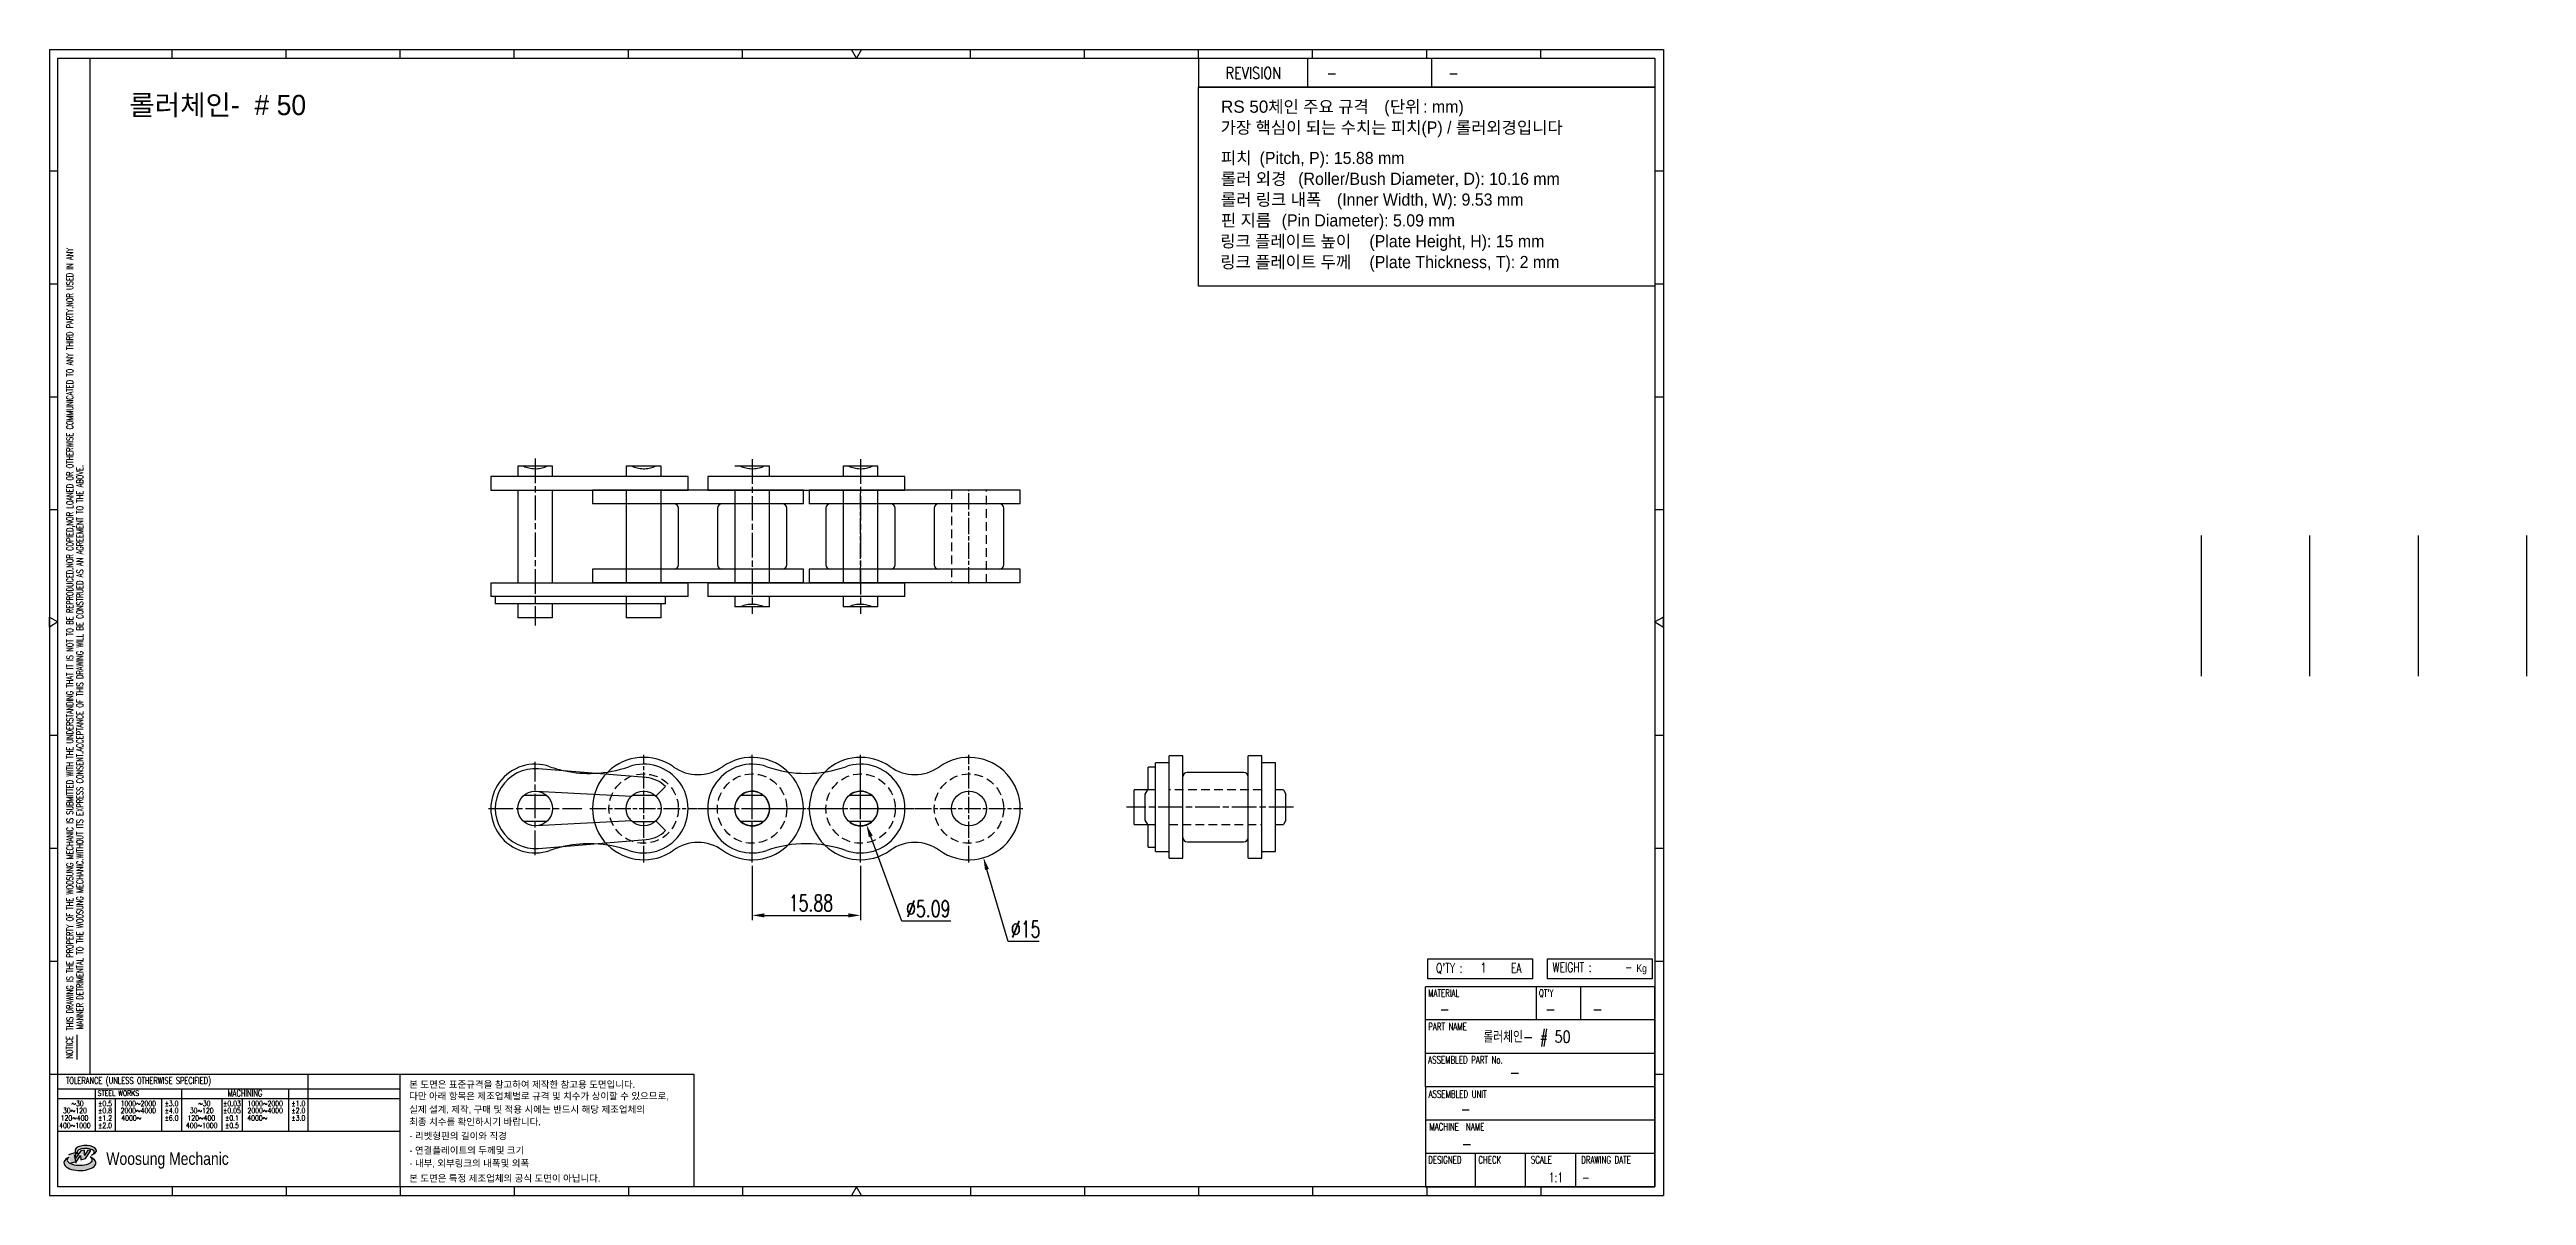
# Model space of a CAD drawing. Header units: millimetres. Extents: x 24612 to 24975, y 34 to 201.
import ezdxf
from ezdxf.enums import TextEntityAlignment as Align

# ---------------------------------------------------------------- set-up
doc = ezdxf.new("R2010")
doc.units = ezdxf.units.MM
doc.linetypes.add('AM_ISO08W050', pattern=[18, 12, -1.5, 3, -1.5])
doc.linetypes.add('HIDDEN', pattern=[9.525, 6.35, -3.175])
doc.layers.get('Defpoints').update_dxf_attribs({"color": 80})
doc.layers.add('CL1', color=140, linetype='AM_ISO08W050', lineweight=25)
for name, color, linetype in [('HID-01', 2, 'HIDDEN'), ('S-DIM', 7, 'Continuous'), ('TITLE', 7, 'Continuous'), ('도면레이아웃', 7, 'Continuous')]:
    doc.layers.add(name, color=color, linetype=linetype)
doc.styles.add('HAN', font='ROMANS.shx', dxfattribs={"width": 0.7, "bigfont": 'whgtxt.shx'})
doc.styles.add('HKD_ST2', font='romans.shx', dxfattribs={"width": 0.7, "height": 4, "bigfont": '@extfont2.shx'})
doc.styles.add('HSG', font='SIMPLEX.shx', dxfattribs={"width": 0.7, "bigfont": 'HSG.shx'})
doc.styles.add('MtXpl_', font='Gulim.ttf')
doc.styles.add('SLDTEXTSTYLE4', font='arial.ttf', dxfattribs={"width": 0.8})
doc.styles.get("Standard").update_dxf_attribs({"font": 'arial.ttf'})
doc.dimstyles.new('APP1', dxfattribs={"dimtxt": 2.4, "dimasz": 1.8, "dimexe": 0.7, "dimexo": 0.5, "dimgap": 0.6, "dimtad": 1, "dimtoh": 1, "dimrnd": 0.01, "dimzin": 9, "dimdsep": 46, "dimtxsty": 'HSG', "dimcen": 0, "dimclrd": 1, "dimclre": 1, "dimclrt": 256, "dimazin": 2, "dimtp": 1, "dimtm": 1, "dimtfac": 0.5, "dimtofl": 0, "dimtmove": 0, "dimatfit": 3, "dimfxl": 0, "dimtvp": 1, "dimtolj": 2, "dimlwd": -1, "dimlwe": -1, "dimarcsym": 0})

# ---------------------------------------------------------------- blocks, each defined once
blk = doc.blocks.new('MAST')
at = {"layer": '도면레이아웃'}
h = blk.add_hatch(color=10, dxfattribs=at)
h.paths.add_polyline_path([(1.54, 35.18), (1.55, 34.97), (1.78, 35.03), (2.05, 35.42), (1.91, 35.45), (1.73, 35.17), (1.74, 35.44), (1.55, 35.41), (1.29, 35.04), (1.3, 35.33), (0.94, 35.21), (1.03, 34.8), (1.34, 34.88)])
edge = h.paths.add_edge_path()
edge.add_ellipse((1.8, 35.42), major_axis=(-0.53, 0), ratio=0.487785, start_angle=122.3607, end_angle=403.3957)
edge.add_line((1.41, 35.24), (1.42, 35.26))
edge.add_ellipse((1.8, 35.34), major_axis=(-0.423, 0), ratio=0.444396, start_angle=131.5898, end_angle=386.1941, ccw=False)
edge = h.paths.add_edge_path()
edge.add_ellipse((1.51, 34.81), major_axis=(-0.793, 0), ratio=0.480113, start_angle=314.6763, end_angle=590.8521)
edge.add_ellipse((1.5, 34.96), major_axis=(-0.62, 0), ratio=0.43311, start_angle=331.7024, end_angle=574.4249, ccw=False)
at = {"color": 140}
for p, q in [((0, 90.12), (80.15, 90.12)), ((0, 90.12), (0, 33.19)), ((80.15, 90.12), (80.15, 33.19)), ((57.07, 89.69), (57.07, 88.25)), ((62.47, 89.69), (62.47, 88.25)), ((68.64, 89.69), (68.64, 88.25)), ((79.73, 88.25), (57.07, 88.25)), ((68.45, 43.96), (68.45, 44.94)), ((68.45, 44.94), (73.65, 44.94)), ((73.65, 44.94), (73.65, 43.96)), ((74.39, 43.96), (74.39, 44.94)), ((74.39, 44.94), (79.6, 44.94)), ((79.6, 44.94), (79.6, 43.96)), ((68.34, 38.59), (68.34, 43.56)), ((79.73, 43.56), (68.34, 43.56)), ((73.65, 43.96), (68.45, 43.96)), ((73.83, 43.56), (73.83, 41.91)), ((79.6, 43.96), (74.39, 43.96)), ((76.04, 43.56), (76.04, 41.91)), ((79.73, 38.59), (79.73, 43.56)), ((79.73, 41.91), (68.34, 41.91)), ((79.73, 40.25), (68.34, 40.25)), ((68.34, 38.59), (68.34, 33.62)), ((79.73, 38.59), (68.34, 38.59)), ((79.73, 33.62), (79.73, 38.59)), ((79.73, 36.93), (68.34, 36.93)), ((79.73, 35.27), (68.34, 35.27)), ((70.82, 33.62), (70.82, 35.27)), ((73.31, 33.62), (73.31, 35.27)), ((75.8, 33.62), (75.8, 35.27)), ((68.34, 33.62), (79.73, 33.62)), ((0, 33.19), (80.15, 33.19))]:
    blk.add_line(p, q, dxfattribs=at)
for p, q in [((6.09, 89.69), (6.09, 90.12)), ((11.75, 89.69), (11.75, 90.12)), ((17.42, 89.69), (17.42, 90.12)), ((23.08, 89.69), (23.08, 90.12)), ((28.75, 89.69), (28.75, 90.12)), ((34.41, 89.69), (34.41, 90.12)), ((45.74, 89.69), (45.74, 90.12)), ((51.4, 89.69), (51.4, 90.12)), ((57.07, 89.69), (57.07, 90.12)), ((62.73, 89.69), (62.73, 90.12)), ((68.4, 89.69), (68.4, 90.12)), ((74.06, 89.69), (74.06, 90.12)), ((0, 84.09), (0.42, 84.09)), ((79.73, 84.09), (80.15, 84.09)), ((0, 78.48), (0.42, 78.48)), ((79.73, 78.48), (80.15, 78.48)), ((0, 72.87), (0.42, 72.87)), ((79.73, 72.87), (80.15, 72.87)), ((0, 67.26), (0.42, 67.26)), ((79.73, 67.26), (80.15, 67.26)), ((0, 56.05), (0.42, 56.05)), ((79.73, 56.05), (80.15, 56.05)), ((0, 50.44), (0.42, 50.44)), ((79.73, 50.44), (80.15, 50.44)), ((0, 44.83), (0.42, 44.83)), ((79.73, 44.83), (80.15, 44.83)), ((1.38, 39.95), (1.38, 41.17)), ((0, 39.22), (0.42, 39.22)), ((79.73, 39.22), (80.15, 39.22)), ((6.09, 33.62), (6.09, 33.19)), ((11.75, 33.62), (11.75, 33.19)), ((17.42, 33.62), (17.42, 33.19)), ((23.08, 33.62), (23.08, 33.19)), ((28.75, 33.62), (28.75, 33.19)), ((34.41, 33.62), (34.41, 33.19)), ((45.74, 33.62), (45.74, 33.19)), ((51.4, 33.62), (51.4, 33.19)), ((57.07, 33.62), (57.07, 33.19)), ((62.73, 33.62), (62.73, 33.19)), ((68.4, 33.62), (68.4, 33.19)), ((74.06, 33.62), (74.06, 33.19))]:
    blk.add_line(p, q)
at = {"color": 2}
for p, q in [((2.02, 39.22), (2.02, 89.69)), ((0.42, 39.22), (17.42, 39.22)), ((0.42, 38.49), (17.42, 38.49)), ((2.26, 38.49), (2.26, 36.38)), ((6.56, 38.5), (6.56, 36.38)), ((11.86, 38.49), (11.86, 36.38)), ((12.82, 39.22), (12.82, 36.38)), ((17.42, 33.62), (17.42, 39.22)), ((0.42, 38.01), (17.42, 38.01)), ((3.26, 38.01), (3.26, 36.38)), ((5.56, 38.01), (5.56, 36.38)), ((8.56, 38.01), (8.56, 36.38)), ((9.56, 38.03), (9.56, 36.38)), ((0.42, 36.38), (17.42, 36.38))]:
    blk.add_line(p, q, dxfattribs=at)
for points in [[(40.08, 89.69), (39.83, 90.12), (40.32, 90.12)], [(0.42, 61.68), (0, 61.43), (0, 61.92)], [(79.73, 61.68), (80.15, 61.43), (80.15, 61.92)], [(40.08, 33.62), (39.83, 33.19), (40.32, 33.19)]]:
    blk.add_lwpolyline(points, close=True)
at = {"color": 140}
blk.add_lwpolyline([(0.42, 89.69), (79.73, 89.69), (79.73, 33.62), (0.42, 33.62)], close=True, dxfattribs=at)
at = {"layer": '도면레이아웃'}
for p, q in [((1.3, 35.33), (0.94, 35.21)), ((1.03, 34.8), (1.34, 34.88)), ((1.22, 35.21), (1.31, 34.8)), ((1.22, 35.21), (1.22, 35.21)), ((1.55, 35.41), (1.29, 35.04)), ((1.29, 35.04), (1.3, 35.33)), ((1.34, 34.88), (1.54, 35.18)), ((1.42, 35.26), (1.41, 35.24)), ((1.54, 35.18), (1.55, 34.97)), ((1.74, 35.44), (1.55, 35.41)), ((1.55, 34.97), (1.78, 35.03)), ((1.91, 35.45), (1.73, 35.17)), ((1.73, 35.17), (1.74, 35.44)), ((1.78, 35.03), (2.05, 35.42)), ((2.05, 35.42), (1.91, 35.45))]:
    blk.add_line(p, q, dxfattribs=at)
for centre, major_axis, ratio, start_param, end_param in [((1.8, 35.42), (-0.53, 0), 0.487785, 2.135596, 7.040584), ((1.51, 34.81), (-0.793, 0), 0.480113, 5.492138, 10.312315), ((1.5, 34.96), (-0.62, 0), 0.43311, 5.789299, 10.025607), ((1.8, 35.34), (-0.423, 0), 0.444396, 2.296675, 6.740358)]:
    blk.add_ellipse(centre, major_axis=major_axis, ratio=ratio, start_param=start_param, end_param=end_param, dxfattribs=at)
for s, height, style, width, p in [('REVISION', 0.581, 'HAN', 0.8, (58.41, 88.66)), ('-', 0.581, 'HAN', 0.8, (63.43, 88.66)), ('-', 0.581, 'HAN', 0.8, (69.47, 88.66)), ("Q'TY : ", 0.475, 'HKD_ST2', 0.7, (68.86, 44.25)), ('1', 0.475, 'HKD_ST2', 0.7, (71.07, 44.27)), ('EA', 0.475, 'HKD_ST2', 0.7, (72.58, 44.25)), ('WEIGHT : ', 0.475, 'HKD_ST2', 0.7, (74.65, 44.29)), ('-', 0.581, 'HAN', 0.8, (69.03, 42.16)), ('-', 0.581, 'HAN', 0.8, (74.29, 42.16)), ('-', 0.581, 'HAN', 0.8, (76.62, 42.16)), ('-', 0.581, 'HAN', 0.8, (72.51, 39.01)), ('-', 0.581, 'HAN', 0.8, (70.07, 37.19)), ('-', 0.581, 'HAN', 0.8, (70.13, 35.48)), ('1:1', 0.475, 'HKD_ST2', 0.7, (74.46, 33.85)), ('-', 0.475, 'HKD_ST2', 0.7, (76.11, 33.84))]:
    blk.add_text(s, height=height, dxfattribs=dict(style=style, width=width)).set_placement(p)
at = {"color": 6, "style": 'HKD_ST2', "width": 0.7}
for s, p in [(' THIS DRAWING IS THE PROPERTY OF THE WOOSUNG MECHANIC IS SUBMITTED WITH THE UNDERSTANDING THAT IT IS NOT TO BE REPRODUCED.NOR COPIED,NOR LOANED OR OTHERWISE COMMUNICATED TO ANY THIRD PARTY.NOR USED IN ANY', (1.17, 41.22)), ('MANNER DETRIMENTAL TO THE WOOSUNG MECHANIC.WITHOUT ITS EXPRESS CONSENT.ACCEPTANCE OF THIS DRAWING WILL BE CONSTRUED AS AN AGREEMENT TO THE ABOVE.', (1.67, 41.45))]:
    blk.add_text(s, height=0.32627, rotation=90, dxfattribs=at).set_placement(p)
at = {"style": 'HKD_ST2', "width": 0.7}
blk.add_text('-', height=0.475, dxfattribs=at).set_placement((78.61, 44.29), align=Align.RIGHT)
at = {"color": 254, "style": 'HKD_ST2', "width": 0.7}
for s, height, p in [('MATERIAL', 0.365, (68.47, 43.43)), ("QT'Y", 0.365, (73.97, 43.43)), ('PART NAME', 0.365, (68.47, 41.76)), ('ASSEMBLED PART No.', 0.3651, (68.47, 40.11)), ('ASSEMBLED UNIT', 0.3651, (68.49, 38.41)), ('MACHINE  NAME', 0.3651, (68.53, 36.79)), ('DESIGNED', 0.365, (68.47, 35.14)), ('CHECK', 0.365, (70.96, 35.14)), ('SCALE', 0.365, (73.57, 35.15)), ('DRAWING DATE', 0.3651, (76.07, 35.14))]:
    blk.add_text(s, height=height, dxfattribs=at).set_placement(p, align=Align.TOP_LEFT)
at = {"style": 'HKD_ST2', "width": 0.7}
blk.add_text('NOTICE', height=0.326, rotation=90, dxfattribs=at).set_placement((1.16, 39.99))
blk.add_text('TOLERANCE (UNLESS OTHERWISE SPECIFIED)', height=0.3263, dxfattribs=at).set_placement((4.42, 38.9), align=Align.MIDDLE_CENTER)
at = {"color": 4, "style": 'HKD_ST2', "width": 0.7}
for s, height, p in [('STEEL WORKS', 0.261, (3.42, 38.27)), ('MACHINING', 0.326, (9.71, 38.27)), ('%%P0.5', 0.261, (2.76, 37.76)), ('%%P0.8', 0.261, (2.76, 37.41)), ('%%P1.2', 0.261, (2.76, 37.04)), ('%%P3.0', 0.261, (6.06, 37.76)), ('%%P4.0', 0.261, (6.06, 37.41)), ('%%P6.0', 0.261, (6.06, 37.04)), ('%%P0.03', 0.261, (9.06, 37.76)), ('%%P0.05', 0.261, (9.06, 37.41)), ('%%P0.1', 0.261, (9.06, 37.04)), ('%%P1.0', 0.261, (12.36, 37.76)), ('%%P2.0', 0.261, (12.36, 37.41)), ('%%P3.0', 0.261, (12.36, 37.04)), ('%%P2.0', 0.261, (2.76, 36.67)), ('%%P0.5', 0.261, (9.06, 36.67))]:
    blk.add_text(s, height=height, dxfattribs=at).set_placement(p, align=Align.MIDDLE)
for s, p in [('120%%126400', (1.24, 37.04)), ('30%%126120', (1.26, 37.41)), ('%%12630', (1.39, 37.76)), ('4000%%126', (4.06, 37.04)), ('2000%%1264000', (4.41, 37.41)), ('1000%%1262000', (4.41, 37.76)), ('120%%126400', (7.54, 37.04)), ('30%%126120', (7.56, 37.41)), ('%%12630', (7.69, 37.76)), ('4000%%126', (10.32, 37.04)), ('2000%%1264000', (10.71, 37.41)), ('1000%%1262000', (10.71, 37.76)), ('400%%1261000', (1.26, 36.67)), ('400%%1261000', (7.56, 36.67))]:
    blk.add_text(s, height=0.261, dxfattribs=at).set_placement(p, align=Align.MIDDLE_CENTER)
at = {"color": 1, "style": 'SLDTEXTSTYLE4', "width": 0.8}
blk.add_text('Woosung Mechanic', height=0.6196, dxfattribs=at).set_placement((2.82, 34.71))
at = {"layer": 'TITLE', "width": 0.8}
blk.add_text('Kg', height=0.379, dxfattribs=at).set_placement((78.81, 44.29))
blk = doc.blocks.new('*D26')
at = {"layer": 'Defpoints', "color": 0, "transparency": 16777216}
for p in [(24715.02, 82.35), (24730.9, 82.35), (24730.9, 74.59)]:
    blk.add_point(p, dxfattribs=at)
at = {"layer": 'S-DIM', "color": 1, "linetype": 'ByBlock', "transparency": 16777216}
for p, q in [((24715.02, 81.85), (24715.02, 73.89)), ((24730.9, 81.85), (24730.9, 73.89)), ((24716.82, 74.59), (24729.1, 74.59))]:
    blk.add_line(p, q, dxfattribs=at)
at = {"layer": 'S-DIM', "color": 1, "transparency": 16777216}
for points in [[(24716.82, 74.89), (24716.82, 74.29), (24715.02, 74.59)], [(24729.1, 74.89), (24729.1, 74.29), (24730.9, 74.59)]]:
    blk.add_solid(points, dxfattribs=at)
at = {"layer": 'S-DIM', "transparency": 16777216, "insert": (24723.64, 76.39), "char_height": 2.4, "attachment_point": 5, "style": 'HSG'}
blk.add_mtext('\\A2;15.88', dxfattribs=at)
blk = doc.blocks.new('tasdfg')
at = {"color": 254}
blk.add_line((25103.85, 100.82, 8.5), (25103.85, 80.22, 8.5), dxfattribs=at)

msp = doc.modelspace()

# ---------------------------------------------------------------- linework, layer by layer
for p, q in [((24676.771, 138.828), (24676.771, 136.828)), ((24705.646, 138.828), (24676.771, 138.828)), ((24680.726, 140.363), (24680.726, 138.828)), ((24685.816, 140.363), (24680.726, 140.363)), ((24681.587, 140.363), (24681.76, 140.282)), ((24681.76, 140.282), (24681.944, 140.211)), ((24681.944, 140.211), (24682.139, 140.149)), ((24682.139, 140.149), (24682.342, 140.097)), ((24682.342, 140.097), (24682.552, 140.055)), ((24682.552, 140.055), (24682.767, 140.025)), ((24682.767, 140.025), (24682.987, 140.005)), ((24682.987, 140.005), (24683.208, 139.996)), ((24683.208, 139.996), (24683.43, 139.998)), ((24683.43, 139.998), (24683.651, 140.012)), ((24683.651, 140.012), (24683.869, 140.037)), ((24683.869, 140.037), (24684.082, 140.072)), ((24684.082, 140.072), (24684.289, 140.118)), ((24684.289, 140.118), (24684.489, 140.175)), ((24684.489, 140.175), (24684.679, 140.241)), ((24684.679, 140.241), (24684.858, 140.316)), ((24684.858, 140.316), (24684.954, 140.363)), ((24685.816, 138.828), (24685.816, 140.363)), ((24701.691, 140.363), (24696.601, 140.363)), ((24696.601, 140.363), (24696.601, 138.828)), ((24697.462, 140.363), (24697.635, 140.282)), ((24697.635, 140.282), (24697.819, 140.211)), ((24697.819, 140.211), (24698.014, 140.149)), ((24698.014, 140.149), (24698.217, 140.097)), ((24698.217, 140.097), (24698.427, 140.055)), ((24698.427, 140.055), (24698.642, 140.025)), ((24698.642, 140.025), (24698.862, 140.005)), ((24698.862, 140.005), (24699.083, 139.996)), ((24699.083, 139.996), (24699.305, 139.998)), ((24699.305, 139.998), (24699.526, 140.012)), ((24699.526, 140.012), (24699.744, 140.037)), ((24699.744, 140.037), (24699.957, 140.072)), ((24699.957, 140.072), (24700.164, 140.118)), ((24700.164, 140.118), (24700.364, 140.175)), ((24700.364, 140.175), (24700.554, 140.241)), ((24700.554, 140.241), (24700.733, 140.316)), ((24700.733, 140.316), (24700.829, 140.363)), ((24701.691, 138.828), (24701.691, 140.363)), ((24705.646, 136.828), (24705.646, 138.828)), ((24708.521, 138.828), (24708.521, 136.828)), ((24737.396, 138.828), (24708.521, 138.828)), ((24717.566, 140.363), (24712.476, 140.363)), ((24713.337, 140.363), (24713.51, 140.282)), ((24713.51, 140.282), (24713.694, 140.211)), ((24713.694, 140.211), (24713.889, 140.149)), ((24713.889, 140.149), (24714.092, 140.097)), ((24714.092, 140.097), (24714.302, 140.055)), ((24714.302, 140.055), (24714.517, 140.025)), ((24714.517, 140.025), (24714.737, 140.005)), ((24714.737, 140.005), (24714.958, 139.996)), ((24714.958, 139.996), (24715.18, 139.998)), ((24715.18, 139.998), (24715.401, 140.012)), ((24715.401, 140.012), (24715.619, 140.037)), ((24715.619, 140.037), (24715.832, 140.072)), ((24715.832, 140.072), (24716.039, 140.118)), ((24716.039, 140.118), (24716.239, 140.175)), ((24716.239, 140.175), (24716.429, 140.241)), ((24716.429, 140.241), (24716.608, 140.316)), ((24716.608, 140.316), (24716.704, 140.363)), ((24717.566, 138.828), (24717.566, 140.363)), ((24728.351, 140.363), (24728.351, 138.828)), ((24733.441, 140.363), (24728.351, 140.363)), ((24729.212, 140.363), (24729.385, 140.282)), ((24729.385, 140.282), (24729.569, 140.211)), ((24729.569, 140.211), (24729.764, 140.149)), ((24729.764, 140.149), (24729.967, 140.097)), ((24729.967, 140.097), (24730.177, 140.055)), ((24730.177, 140.055), (24730.392, 140.025)), ((24730.392, 140.025), (24730.612, 140.005)), ((24730.612, 140.005), (24730.833, 139.996)), ((24730.833, 139.996), (24731.055, 139.998)), ((24731.055, 139.998), (24731.276, 140.012)), ((24731.276, 140.012), (24731.494, 140.037)), ((24731.494, 140.037), (24731.707, 140.072)), ((24731.707, 140.072), (24731.914, 140.118)), ((24731.914, 140.118), (24732.114, 140.175)), ((24732.114, 140.175), (24732.304, 140.241)), ((24732.304, 140.241), (24732.483, 140.316)), ((24732.483, 140.316), (24732.579, 140.363)), ((24733.441, 138.828), (24733.441, 140.363)), ((24737.396, 136.828), (24737.396, 138.828)), ((24676.771, 136.828), (24705.646, 136.828)), ((24680.726, 136.828), (24680.726, 123.298)), ((24685.816, 123.298), (24685.816, 136.828)), ((24691.646, 136.828), (24691.646, 134.828)), ((24722.521, 136.828), (24691.646, 136.828)), ((24722.521, 134.828), (24691.646, 134.828)), ((24696.601, 136.828), (24696.601, 123.298)), ((24701.691, 123.298), (24701.691, 136.828)), ((24704.226, 125.928), (24704.226, 134.198)), ((24708.521, 136.828), (24737.396, 136.828)), ((24709.941, 134.198), (24709.941, 125.928)), ((24712.476, 136.828), (24712.476, 123.298)), ((24717.566, 123.298), (24717.566, 136.828)), ((24720.101, 125.928), (24720.101, 134.198)), ((24722.521, 134.828), (24722.521, 136.828)), ((24754.271, 136.828), (24723.396, 136.828)), ((24723.396, 136.828), (24723.396, 134.828)), ((24754.271, 134.828), (24723.396, 134.828)), ((24725.816, 134.198), (24725.816, 125.928)), ((24728.351, 136.828), (24728.351, 123.298)), ((24733.441, 123.298), (24733.441, 136.828)), ((24735.976, 125.928), (24735.976, 134.198)), ((24741.691, 134.198), (24741.691, 125.928)), ((24751.851, 125.928), (24751.851, 134.198)), ((24754.271, 134.828), (24754.271, 136.828)), ((24676.771, 123.298), (24705.646, 123.298)), ((24676.771, 123.298), (24676.771, 121.298)), ((24722.521, 125.298), (24691.646, 125.298)), ((24691.646, 125.298), (24691.646, 123.298)), ((24722.521, 123.298), (24691.646, 123.298)), ((24705.646, 121.298), (24705.646, 123.298)), ((24708.521, 123.298), (24737.396, 123.298)), ((24708.521, 123.298), (24708.521, 121.298)), ((24722.521, 123.298), (24722.521, 125.298)), ((24723.396, 125.298), (24723.396, 123.298)), ((24754.271, 125.298), (24723.396, 125.298)), ((24754.271, 123.298), (24723.396, 123.298)), ((24737.396, 121.298), (24737.396, 123.298)), ((24754.271, 123.298), (24754.271, 125.298)), ((24705.646, 121.298), (24676.771, 121.298)), ((24677.421, 121.298), (24677.421, 120.187)), ((24702.363, 120.187), (24677.421, 120.187)), ((24680.726, 120.187), (24680.726, 118.163)), ((24685.816, 118.163), (24685.816, 120.187)), ((24696.601, 121.298), (24696.601, 120.187)), ((24696.601, 120.187), (24696.601, 118.163)), ((24701.691, 118.163), (24701.691, 120.187)), ((24702.363, 120.187), (24702.363, 121.298)), ((24737.396, 121.298), (24708.521, 121.298)), ((24712.476, 121.298), (24712.476, 119.763)), ((24717.566, 119.763), (24712.476, 119.763)), ((24717.566, 119.763), (24717.566, 121.298)), ((24728.351, 121.298), (24728.351, 119.763)), ((24733.441, 119.763), (24728.351, 119.763)), ((24733.441, 119.763), (24733.441, 121.298)), ((24685.816, 118.163), (24680.726, 118.163)), ((24701.691, 118.163), (24696.601, 118.163)), ((24778.096, 97.948), (24776.096, 97.948)), ((24776.096, 82.948), (24776.096, 97.948)), ((24778.096, 82.948), (24778.096, 97.948)), ((24789.626, 97.948), (24787.626, 97.948)), ((24787.626, 82.948), (24787.626, 97.948)), ((24789.626, 82.948), (24789.626, 97.948)), ((24699.518, 94.763), (24683.75, 96.058)), ((24774.096, 96.298), (24772.985, 96.298)), ((24772.985, 92.993), (24772.985, 96.298)), ((24776.096, 96.948), (24774.096, 96.948)), ((24774.096, 83.948), (24774.096, 96.948)), ((24786.996, 95.528), (24778.726, 95.528)), ((24791.626, 96.948), (24789.626, 96.948)), ((24791.626, 83.948), (24791.626, 96.948)), ((24684.954, 92.137), (24681.587, 92.137)), ((24683.406, 92.769), (24697.346, 92.028)), ((24700.829, 92.137), (24697.462, 92.137)), ((24700.945, 92.028), (24702.363, 93.445)), ((24713.433, 92.217), (24713.337, 92.137)), ((24716.704, 92.137), (24713.337, 92.137)), ((24713.613, 92.348), (24713.433, 92.217)), ((24713.803, 92.463), (24713.613, 92.348)), ((24714.002, 92.56), (24713.803, 92.463)), ((24714.209, 92.64), (24714.002, 92.56)), ((24714.423, 92.702), (24714.209, 92.64)), ((24714.641, 92.744), (24714.423, 92.702)), ((24714.861, 92.768), (24714.641, 92.744)), ((24715.083, 92.772), (24714.861, 92.768)), ((24715.305, 92.757), (24715.083, 92.772)), ((24715.524, 92.723), (24715.305, 92.757)), ((24715.74, 92.669), (24715.524, 92.723)), ((24715.95, 92.597), (24715.74, 92.669)), ((24716.153, 92.507), (24715.95, 92.597)), ((24716.347, 92.4), (24716.153, 92.507)), ((24716.531, 92.276), (24716.347, 92.4)), ((24716.704, 92.137), (24716.531, 92.276)), ((24729.308, 92.217), (24729.212, 92.137)), ((24732.579, 92.137), (24729.212, 92.137)), ((24729.488, 92.348), (24729.308, 92.217)), ((24729.678, 92.463), (24729.488, 92.348)), ((24729.877, 92.56), (24729.678, 92.463)), ((24730.084, 92.64), (24729.877, 92.56)), ((24730.298, 92.702), (24730.084, 92.64)), ((24730.516, 92.744), (24730.298, 92.702)), ((24730.736, 92.768), (24730.516, 92.744)), ((24730.958, 92.772), (24730.736, 92.768)), ((24731.18, 92.757), (24730.958, 92.772)), ((24731.399, 92.723), (24731.18, 92.757)), ((24731.615, 92.669), (24731.399, 92.723)), ((24731.825, 92.597), (24731.615, 92.669)), ((24732.028, 92.507), (24731.825, 92.597)), ((24732.222, 92.4), (24732.028, 92.507)), ((24732.406, 92.276), (24732.222, 92.4)), ((24732.579, 92.137), (24732.406, 92.276)), ((24770.961, 87.903), (24770.961, 92.993)), ((24774.096, 92.993), (24770.961, 92.993)), ((24772.561, 92.357), (24772.928, 92.993)), ((24772.561, 88.539), (24772.561, 92.357)), ((24792.794, 92.993), (24791.626, 92.993)), ((24792.794, 92.993), (24793.161, 92.357)), ((24793.161, 88.539), (24793.161, 92.357)), ((24684.954, 88.319), (24681.587, 88.319)), ((24697.346, 88.428), (24683.406, 87.687)), ((24697.462, 88.319), (24700.829, 88.319)), ((24702.363, 87.011), (24700.945, 88.428)), ((24716.704, 88.319), (24713.337, 88.319)), ((24713.337, 88.319), (24713.51, 88.18)), ((24713.51, 88.18), (24713.694, 88.056)), ((24713.694, 88.056), (24713.889, 87.949)), ((24713.889, 87.949), (24714.092, 87.859)), ((24714.092, 87.859), (24714.302, 87.787)), ((24714.302, 87.787), (24714.517, 87.733)), ((24714.517, 87.733), (24714.737, 87.699)), ((24714.737, 87.699), (24714.958, 87.684)), ((24714.958, 87.684), (24715.18, 87.688)), ((24715.18, 87.688), (24715.401, 87.712)), ((24715.401, 87.712), (24715.619, 87.754)), ((24715.619, 87.754), (24715.832, 87.816)), ((24715.832, 87.816), (24716.039, 87.896)), ((24716.039, 87.896), (24716.239, 87.993)), ((24716.239, 87.993), (24716.429, 88.108)), ((24716.429, 88.108), (24716.608, 88.239)), ((24716.608, 88.239), (24716.704, 88.319)), ((24732.579, 88.319), (24729.212, 88.319)), ((24729.212, 88.319), (24729.385, 88.18)), ((24729.385, 88.18), (24729.569, 88.056)), ((24729.569, 88.056), (24729.764, 87.949)), ((24729.764, 87.949), (24729.967, 87.859)), ((24729.967, 87.859), (24730.177, 87.787)), ((24730.177, 87.787), (24730.392, 87.733)), ((24730.392, 87.733), (24730.612, 87.699)), ((24730.612, 87.699), (24730.833, 87.684)), ((24730.833, 87.684), (24731.055, 87.688)), ((24731.055, 87.688), (24731.276, 87.712)), ((24731.276, 87.712), (24731.494, 87.754)), ((24731.494, 87.754), (24731.707, 87.816)), ((24731.707, 87.816), (24731.914, 87.896)), ((24731.914, 87.896), (24732.114, 87.993)), ((24732.114, 87.993), (24732.304, 88.108)), ((24732.304, 88.108), (24732.483, 88.239)), ((24732.483, 88.239), (24732.579, 88.319)), ((24770.961, 87.903), (24774.096, 87.903)), ((24772.928, 87.903), (24772.561, 88.539)), ((24772.985, 84.598), (24772.985, 87.903)), ((24791.626, 87.903), (24792.794, 87.903)), ((24793.161, 88.539), (24792.794, 87.903)), ((24683.75, 84.398), (24699.518, 85.693)), ((24772.985, 84.598), (24774.096, 84.598)), ((24774.096, 83.948), (24776.096, 83.948)), ((24778.726, 85.368), (24786.996, 85.368)), ((24789.626, 83.948), (24791.626, 83.948)), ((24776.096, 82.948), (24778.096, 82.948)), ((24787.626, 82.948), (24789.626, 82.948))]:
    msp.add_line(p, q)
at = {"color": 254}
for p, q in [((24927.135, 130.23, 8.5), (24927.135, 109.63, 8.5)), ((24958.895, 130.23, 8.5), (24958.895, 109.63, 8.5))]:
    msp.add_line(p, q, dxfattribs=at)
at = {"color": 140}
msp.add_lwpolyline([(24780.386, 195.855), (24847.172, 195.855), (24847.172, 166.706), (24780.386, 166.706)], close=True, dxfattribs=at)
for points in [[(24716.704, 119.763), (24716.531, 119.843), (24716.347, 119.915), (24716.153, 119.977), (24715.95, 120.029), (24715.74, 120.07), (24715.524, 120.101), (24715.305, 120.121), (24715.083, 120.13), (24714.861, 120.127), (24714.641, 120.114), (24714.423, 120.089), (24714.209, 120.054), (24714.002, 120.007), (24713.803, 119.951), (24713.613, 119.885), (24713.433, 119.809), (24713.337, 119.763)], [(24732.579, 119.763), (24732.406, 119.843), (24732.222, 119.915), (24732.028, 119.977), (24731.825, 120.029), (24731.615, 120.07), (24731.399, 120.101), (24731.18, 120.121), (24730.958, 120.13), (24730.736, 120.127), (24730.516, 120.114), (24730.298, 120.089), (24730.084, 120.054), (24729.877, 120.007), (24729.678, 119.951), (24729.488, 119.885), (24729.308, 119.809), (24729.212, 119.763)]]:
    msp.add_lwpolyline(points)
at = {"color": 1}
msp.add_lwpolyline([(24663.512, 51.356), (24706.488, 51.356), (24706.488, 34.826), (24663.512, 34.826)], close=True, dxfattribs=at)
for centre in [(24683.271, 90.228), (24699.146, 90.228), (24699.146, 90.228), (24715.021, 90.228), (24730.896, 90.228), (24746.771, 90.228)]:
    msp.add_circle(centre, 2.545)
for centre, radius, start, end in [((24703.596, 134.198), 0.63, 0, 90), ((24710.571, 134.198), 0.63, 90, 180), ((24719.471, 134.198), 0.63, 360, 90), ((24726.446, 134.198), 0.63, 90, 180), ((24735.346, 134.198), 0.63, 0, 90), ((24742.321, 134.198), 0.63, 90, 180), ((24751.221, 134.198), 0.63, 0, 90), ((24703.596, 125.928), 0.63, 270, 0), ((24710.571, 125.928), 0.63, 180, 270), ((24719.471, 125.928), 0.63, 270, 0), ((24726.446, 125.928), 0.63, 180, 270), ((24735.346, 125.928), 0.63, 270, 0), ((24742.321, 125.928), 0.63, 180, 270), ((24751.221, 125.928), 0.63, 270, 360), ((24683.271, 90.228), 6.5, 70.61979, 289.38021), ((24683.271, 90.228), 5.85, 85.3028, 274.6972), ((24691.208, 112.793), 17.42, 250.61979, 258.26752), ((24691.208, 112.793), 17.42, 258.26752, 272.33808), ((24699.146, 90.228), 7.5, 134.46442, 225.53558), ((24691.208, 112.793), 17.42, 272.33808, 289.38021), ((24699.146, 90.228), 7.5, 54.62279, 134.46442), ((24699.146, 90.228), 6.5, 250.61979, 109.38021), ((24699.146, 90.228), 4.55, 45, 85.3028), ((24707.083, 101.407), 6.21, 234.62279, 305.37721), ((24715.021, 90.228), 6.5, 70.61979, 289.38021), ((24715.021, 90.228), 7.5, 234.62279, 125.37721), ((24722.958, 112.793), 17.42, 250.61979, 289.38021), ((24730.896, 90.228), 7.5, 134.46442, 225.53558), ((24730.896, 90.228), 7.5, 54.62279, 134.46442), ((24730.896, 90.228), 6.5, 250.61979, 109.38021), ((24738.833, 101.407), 6.21, 234.62279, 305.37721), ((24746.771, 90.228), 7.5, 234.62279, 125.37721), ((24778.726, 94.898), 0.63, 90, 180), ((24786.996, 94.898), 0.63, 0, 90), ((24715.021, 90.228), 2.545, 131.40962, 228.59038), ((24715.021, 90.228), 2.545, 311.40962, 48.59038), ((24730.896, 90.228), 2.545, 311.40962, 48.59038), ((24691.208, 67.663), 17.42, 101.73248, 109.38021), ((24691.208, 67.663), 17.42, 87.66192, 101.73248), ((24691.208, 67.663), 17.42, 70.61979, 87.66192), ((24699.146, 90.228), 7.5, 225.53558, 305.37721), ((24699.146, 90.228), 4.55, 274.6972, 315), ((24707.083, 79.049), 6.21, 54.62279, 125.37721), ((24722.958, 67.663), 17.42, 70.61979, 109.38021), ((24730.896, 90.228), 7.5, 225.53558, 305.37721), ((24738.833, 79.049), 6.21, 54.62279, 125.37721), ((24778.726, 85.998), 0.63, 180, 270), ((24786.996, 85.998), 0.63, 270, 0)]:
    msp.add_arc(centre, radius, start, end)
at = {"layer": 'CL1', "ltscale": 0.3}
for p, q in [((24683.271, 141.473), (24683.271, 117.053)), ((24715.021, 141.393), (24715.021, 118.733)), ((24730.896, 141.393), (24730.896, 118.733)), ((24683.271, 83.403), (24683.271, 97.053)), ((24715.021, 83.403), (24715.021, 97.053)), ((24730.896, 83.403), (24730.896, 97.053)), ((24676.446, 90.228), (24690.096, 90.228)), ((24708.196, 90.228), (24721.846, 90.228)), ((24724.071, 90.228), (24737.721, 90.228)), ((24794.271, 90.448), (24769.851, 90.448))]:
    msp.add_line(p, q, dxfattribs=at)
at = {"layer": 'CL1', "ltscale": 0.2}
for p, q in [((24730.896, 123.198), (24730.896, 136.928)), ((24746.771, 123.198), (24746.771, 136.928)), ((24699.146, 82.353), (24699.146, 98.103)), ((24715.021, 82.353), (24715.021, 98.103)), ((24730.896, 82.353), (24730.896, 98.103)), ((24746.771, 82.353), (24746.771, 98.103)), ((24691.271, 90.228), (24707.021, 90.228)), ((24707.146, 90.228), (24722.896, 90.228)), ((24723.021, 90.228), (24738.771, 90.228)), ((24738.896, 90.228), (24754.646, 90.228))]:
    msp.add_line(p, q, dxfattribs=at)
at = {"layer": 'HID-01', "ltscale": 0.2}
for p, q in [((24696.601, 136.828), (24696.601, 123.298)), ((24701.691, 123.298), (24701.691, 136.828)), ((24712.476, 136.828), (24712.476, 123.298)), ((24717.566, 123.298), (24717.566, 136.828)), ((24728.351, 136.828), (24728.351, 123.298)), ((24733.441, 123.298), (24733.441, 136.828)), ((24744.226, 136.828), (24744.226, 123.298)), ((24749.316, 123.298), (24749.316, 136.828)), ((24789.626, 92.993), (24776.096, 92.993)), ((24776.096, 87.903), (24789.626, 87.903))]:
    msp.add_line(p, q, dxfattribs=at)
for centre in [(24699.146, 90.228), (24715.021, 90.228), (24730.896, 90.228), (24746.771, 90.228)]:
    msp.add_circle(centre, 5.08, dxfattribs=at)
at = {"layer": 'S-DIM', "color": 1}
for p, q in [((24736.929, 73.751), (24732.39, 86.148)), ((24752.506, 70.766), (24749.399, 81.307)), ((24744.089, 73.751), (24736.929, 73.751)), ((24757.026, 70.766), (24752.506, 70.766))]:
    msp.add_line(p, q, dxfattribs=at)
msp.add_arc((24730.896, 90.228), 2.545, 274.35247, 300.15308, dxfattribs=at)
for points in [[(24732.671, 86.251), (24732.108, 86.045), (24731.771, 87.838)], [(24749.687, 81.392), (24749.112, 81.222), (24748.891, 83.034)]]:
    msp.add_solid(points, dxfattribs=at)

# ---------------------------------------------------------------- block references
at = {"color": 140, "xscale": 2.947639368047215, "yscale": 2.947639368047215, "zscale": 2.947639368047215}
msp.add_blockref('MAST', (24612.17, -64.262), dxfattribs=at)
for p in [(-160.845, 29.405), (-129.085, 29.405)]:
    msp.add_blockref('tasdfg', p)

# ---------------------------------------------------------------- texts
at = {"color": 254, "style": 'MtXpl_'}
msp.add_text('롤러체인-  # 50', height=2.96629, dxfattribs=at).set_placement((24623.842, 191.77))
at = {"color": 140}
msp.add_text('RS 50 ', height=1.7798, dxfattribs=at).set_placement((24783.671, 192.117))
at = {"color": 140, "style": 'MtXpl_'}
for s, height, p in [('체인 주요 규격 ', 1.7798, (24790.582, 192.117)), ('(', 1.78, (24807.567, 192.117)), ('단위', 1.7798, (24808.395, 192.117)), (': mm)', 1.7798, (24813.248, 192.117)), ('가장 핵심이 되는 수치는 피치(P) / 롤러외경입니다', 1.77977, (24783.616, 189.065)), ('피치 ', 1.7798, (24783.647, 184.606)), ('(Pitch, P): 15.88 mm  ', 1.77977, (24789.308, 184.606)), ('롤러 외경 ', 1.7798, (24783.644, 181.559)), ('(Roller/Bush Diameter, D): 10.16 mm', 1.77977, (24794.967, 181.559)), ('롤러 링크 내폭 ', 1.7798, (24783.649, 178.512)), ('(Inner Width, W): 9.53 mm', 1.77977, (24800.634, 178.512)), ('링크 플레이트 높이 ', 1.77977, (24783.552, 172.416)), ('핀 지름 ', 1.7798, (24783.647, 175.465)), ('(Pin Diameter): 5.09 mm', 1.77977, (24792.543, 175.465)), ('(Plate Height, H): 15 mm', 1.77977, (24805.39, 172.416)), ('링크 플레이트 두께 ', 1.77977, (24783.552, 169.367)), ('(Plate Thickness, T): 2 mm', 1.77977, (24805.39, 169.367))]:
    msp.add_text(s, height=height, dxfattribs=at).set_placement(p)
at = {"style": 'HAN', "width": 0.8}
msp.add_text('롤러체인- # 50', height=1.7114, dxfattribs=at).set_placement((24822.064, 55.959))
at = {"color": 1, "style": 'MtXpl_'}
for s, p in [('본 도면은 표준규격을 참고하여 제작한 참고용 도면입니다.', (24664.818, 49.334)), ('다만 아래 항목은 제조업체별로 규격 및 치수가 상이할 수 있으므로,', (24664.818, 47.636)), ('최종 치수를 확인하시기 바랍니다. ', (24664.818, 43.865)), ('실제 설계, 제작, 구매 및 적용 시에는 반드시 해당 제조업체의  ', (24664.818, 45.675)), ('- 리벳형핀의 길이와 직경', (24664.873, 41.788)), ('- 연결플레이트의 두께및 크기', (24664.873, 39.684)), ('본 도면은 특정 제조업체의 공식 도면이 아닙니다.', (24664.818, 35.598)), ('- 내부, 외부링크의 내폭및 외폭', (24664.873, 37.795))]:
    msp.add_text(s, height=0.98876, dxfattribs=at).set_placement(p)
at = {"layer": 'S-DIM', "char_height": 2.4, "attachment_point": 5, "style": 'HSG'}
for s, insert in [('\\A2;∅5.09', (24740.809, 75.551)), ('\\A2;∅15', (24755.066, 72.566))]:
    msp.add_mtext(s, dxfattribs=dict(at, insert=insert))

# ---------------------------------------------------------------- dimensions: what is measured, and where the dimension line sits
at = {"layer": 'S-DIM'}
dim = msp.add_linear_dim(base=(24730.895714239, 74.585221742), p1=(24715.020714239, 82.353017677), p2=(24730.895714239, 82.353017677), dimstyle='APP1', dxfattribs=at)
dim.commit()
dim.dimension.update_dxf_attribs({"geometry": '*D26', "text_midpoint": (24723.641801591, 74.585221742), "dimtype": 160})

doc.saveas('drawing.dxf')
